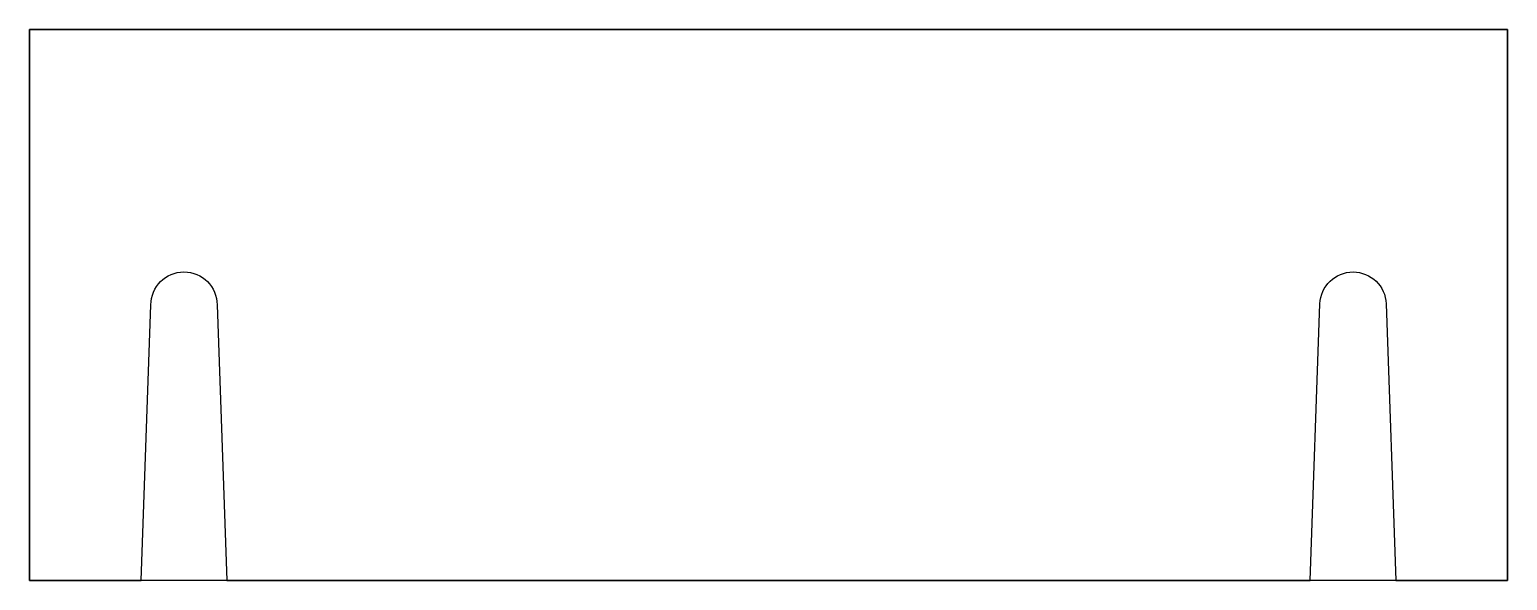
# Model space of a CAD drawing. Header units: millimetres. Extents: x -33.5 to 33.5, y -12.5 to 12.5.
import ezdxf

# ---------------------------------------------------------------- set-up
doc = ezdxf.new("R2010")
doc.units = ezdxf.units.MM
doc.layers.get('0').update_dxf_attribs({"linetype": 'CONTINUOUS'})

msp = doc.modelspace()

# ---------------------------------------------------------------- linework, layer by layer
msp.add_lwpolyline([(27.999, 0.052), (28.437, -12.5), (33.5, -12.5), (33.5, 12.5), (-33.5, 12.5), (-33.5, -12.5), (-28.437, -12.5), (-28, 0, -1), (-25, 0), (-24.563, -12.5), (24.563, -12.5), (25.001, 0.052, -0.965689)], format="xyb", close=True)
msp.add_lwpolyline([(33.5, -12.5), (-33.5, -12.5), (-33.5, 12.5), (33.5, 12.5)], close=True)

doc.saveas('drawing.dxf')
